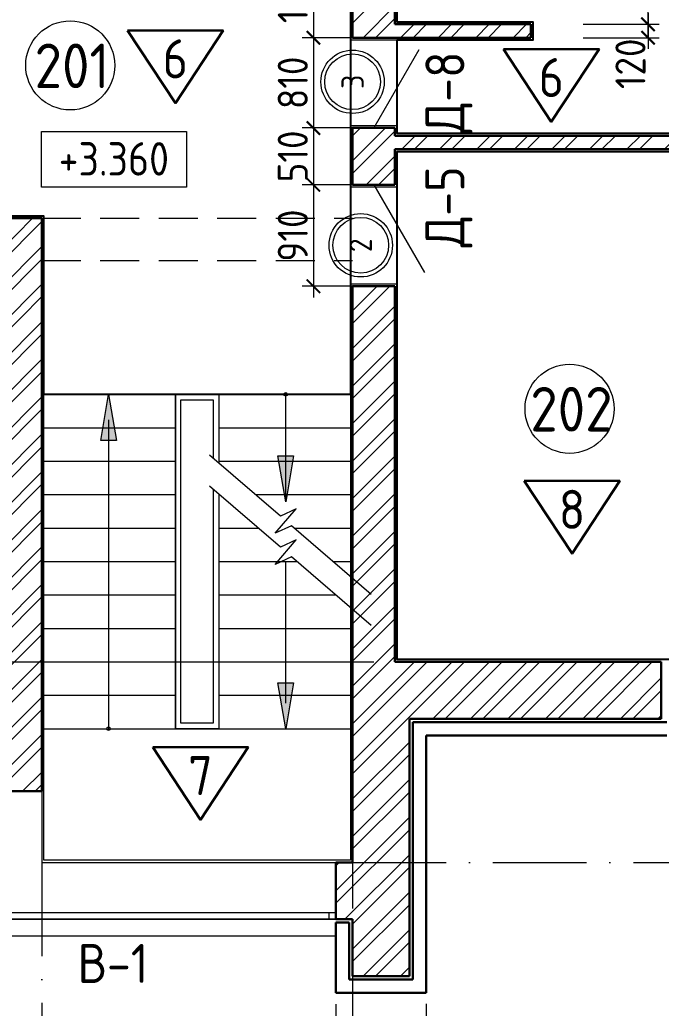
# Model space of a CAD drawing. Header units: millimetres. Extents: x 854812 to 1164625, y 589925 to 823301.
# Drawn here: x 1020509 to 1026265, y 689457 to 698326 of the extents above; entities that cross this region are included whole.
import ezdxf
from ezdxf.enums import TextEntityAlignment as Align

# ---------------------------------------------------------------- set-up
doc = ezdxf.new("R2010")
doc.units = ezdxf.units.MM
for name, pattern in [('ACAD_ISO10W100', [18, 12, -3, 0, -3]), ('JIS_08_15', [17.25, 15, -0.75, 0.75, -0.75]), ('НЕВИДИМАЯX2', [0.75, 0.5, -0.25])]:
    doc.linetypes.add(name, pattern=pattern)
doc.layers.get('Defpoints').update_dxf_attribs({"color": 40})
for name, color, linetype, lineweight in [('АР_Марка_двери', 13, 'Continuous', 9), ('АР_Отделка_трапы-лотки', 133, 'Continuous', 13), ('АР_Штрих_материалы', 27, 'Continuous', 9), ('ДВЕРИ', 184, 'Continuous', 18), ('окна', 132, 'Continuous', 18), ('оси', 50, 'JIS_08_15', 9), ('размеры', 215, 'Continuous', 13), ('стены', 172, 'Continuous', 30), ('текст', 7, 'Continuous', 13), ('УКАЗАТЕЛЬ', 6, 'Continuous', 13), ('ФАСАД', 7, 'Continuous', 13)]:
    doc.layers.add(name, color=color, linetype=linetype, lineweight=lineweight)
doc.styles.add('arial', font='isocpeur.ttf')
doc.styles.add('GOST 2.304', font='isocpeur.ttf', dxfattribs={"width": 0.9})
doc.dimstyles.new('1', dxfattribs={"dimscale": 100, "dimtxt": 2.7, "dimasz": 1.2, "dimexe": 1, "dimexo": 1, "dimgap": 0.5, "dimtad": 1, "dimdec": 0, "dimzin": 0, "dimdsep": 46, "dimtxsty": 'GOST 2.304', "dimblk": 'ARCHTICK', "dimcen": 0.09, "dimdle": 1, "dimclrd": 256, "dimclre": 256, "dimclrt": 7, "dimadec": 0, "dimazin": 0, "dimtfac": 1, "dimtdec": 0, "dimtmove": 1, "dimatfit": 3, "dimldrblk": 'ARCHTICK', "dimfxl": 100, "dimtolj": 1, "dimtzin": 0, "dimlwd": 5, "dimlwe": 5, "dimarcsym": 1})

# ---------------------------------------------------------------- blocks, each defined once
blk = doc.blocks.new('_ArchTick')
at = {"color": 0, "linetype": 'ByBlock', "const_width": 0.15}
blk.add_lwpolyline([(-0.5, -0.5), (0.5, 0.5)], dxfattribs=at)
blk = doc.blocks.new('*D637')
at = {"layer": 'Defpoints', "color": 0, "ltscale": 0.1}
for p in [(1023688.1, 699765.3), (1023143.8, 698164.9), (1024102.1, 698164.9)]:
    blk.add_point(p, dxfattribs=at)
at = {"layer": 'размеры', "lineweight": 5, "ltscale": 0.1}
for p, q in [((1023143.8, 699865.3), (1023143.8, 698064.9)), ((1023588.1, 699765.3), (1023043.8, 699765.3)), ((1024002.1, 698164.9), (1023043.8, 698164.9))]:
    blk.add_line(p, q, dxfattribs=at)
at = {"layer": 'размеры', "lineweight": 5, "ltscale": 0.1, "xscale": 120, "yscale": 120, "zscale": 120}
for p, rotation in [((1023143.8, 699765.3), 90), ((1023143.8, 698164.9), 270)]:
    blk.add_blockref('_ArchTick', p, dxfattribs=dict(at, rotation=rotation))
at = {"layer": 'размеры', "color": 7, "ltscale": 0.1, "insert": (1022958.8, 698610.7), "char_height": 270, "attachment_point": 5, "rotation": 90, "style": 'GOST 2.304'}
blk.add_mtext('\\A1;1600', dxfattribs=at)
blk = doc.blocks.new('*D638')
at = {"layer": 'Defpoints', "color": 0, "ltscale": 0.1}
for p in [(1024102.1, 698164.9), (1023143.8, 697354.9), (1023495.5, 697354.9)]:
    blk.add_point(p, dxfattribs=at)
at = {"layer": 'размеры', "lineweight": 5, "ltscale": 0.1}
for p, q in [((1023143.8, 698264.9), (1023143.8, 697254.9)), ((1024002.1, 698164.9), (1023043.8, 698164.9)), ((1023395.5, 697354.9), (1023043.8, 697354.9))]:
    blk.add_line(p, q, dxfattribs=at)
at = {"layer": 'размеры', "lineweight": 5, "ltscale": 0.1, "xscale": 120, "yscale": 120, "zscale": 120}
for p, rotation in [((1023143.8, 698164.9), 90), ((1023143.8, 697354.9), 270)]:
    blk.add_blockref('_ArchTick', p, dxfattribs=dict(at, rotation=rotation))
at = {"layer": 'размеры', "color": 7, "ltscale": 0.1, "insert": (1022958.8, 697759.9), "char_height": 270, "attachment_point": 5, "rotation": 90, "style": 'GOST 2.304'}
blk.add_mtext('\\A1;810', dxfattribs=at)
blk = doc.blocks.new('*D639')
at = {"layer": 'Defpoints', "color": 0, "ltscale": 0.1}
for p in [(1023688.1, 697354.9), (1023143.8, 696844.9), (1023688.1, 696844.9)]:
    blk.add_point(p, dxfattribs=at)
at = {"layer": 'размеры', "lineweight": 5, "ltscale": 0.1}
for p, q in [((1023143.8, 697454.9), (1023143.8, 696744.9)), ((1023588.1, 697354.9), (1023043.8, 697354.9)), ((1023588.1, 696844.9), (1023043.8, 696844.9))]:
    blk.add_line(p, q, dxfattribs=at)
at = {"layer": 'размеры', "lineweight": 5, "ltscale": 0.1, "xscale": 120, "yscale": 120, "zscale": 120}
for p, rotation in [((1023143.8, 697354.9), 90), ((1023143.8, 696844.9), 270)]:
    blk.add_blockref('_ArchTick', p, dxfattribs=dict(at, rotation=rotation))
at = {"layer": 'размеры', "color": 7, "ltscale": 0.1, "insert": (1022958.8, 697099.9), "char_height": 270, "attachment_point": 5, "rotation": 90, "style": 'GOST 2.304'}
blk.add_mtext('\\A1;510', dxfattribs=at)
blk = doc.blocks.new('*D640')
at = {"layer": 'Defpoints', "color": 0, "ltscale": 0.1}
for p in [(1023688.1, 696844.9), (1023143.8, 695934.9), (1023688.1, 695934.9)]:
    blk.add_point(p, dxfattribs=at)
at = {"layer": 'размеры', "lineweight": 5, "ltscale": 0.1}
for p, q in [((1023143.8, 696944.9), (1023143.8, 695834.9)), ((1023588.1, 696844.9), (1023043.8, 696844.9)), ((1023588.1, 695934.9), (1023043.8, 695934.9))]:
    blk.add_line(p, q, dxfattribs=at)
at = {"layer": 'размеры', "lineweight": 5, "ltscale": 0.1, "xscale": 120, "yscale": 120, "zscale": 120}
for p, rotation in [((1023143.8, 696844.9), 90), ((1023143.8, 695934.9), 270)]:
    blk.add_blockref('_ArchTick', p, dxfattribs=dict(at, rotation=rotation))
at = {"layer": 'размеры', "color": 7, "ltscale": 0.1, "insert": (1022958.8, 696389.9), "char_height": 270, "attachment_point": 5, "rotation": 90, "style": 'GOST 2.304'}
blk.add_mtext('\\A1;910', dxfattribs=at)
blk = doc.blocks.new('*D675')
at = {"layer": 'Defpoints', "color": 0, "ltscale": 0.1}
for p in [(1025464.4, 698284.9), (1025464.4, 698164.9), (1026146.9, 698164.9)]:
    blk.add_point(p, dxfattribs=at)
at = {"layer": 'размеры', "lineweight": 5, "ltscale": 0.1}
for p, q in [((1026146.9, 698384.9), (1026146.9, 698064.9)), ((1025564.4, 698284.9), (1026246.9, 698284.9)), ((1025564.4, 698164.9), (1026246.9, 698164.9))]:
    blk.add_line(p, q, dxfattribs=at)
at = {"layer": 'размеры', "lineweight": 5, "ltscale": 0.1, "xscale": 120, "yscale": 120, "zscale": 120}
for p, rotation in [((1026146.9, 698284.9), 90), ((1026146.9, 698164.9), 270)]:
    blk.add_blockref('_ArchTick', p, dxfattribs=dict(at, rotation=rotation))
at = {"layer": 'размеры', "color": 7, "ltscale": 0.1, "insert": (1025989.3, 697930.5), "char_height": 270, "attachment_point": 5, "rotation": 90, "style": 'GOST 2.304'}
blk.add_mtext('\\A1;120', dxfattribs=at)
blk = doc.blocks.new('*D657')
at = {"layer": 'Defpoints', "color": 0, "lineweight": 50, "ltscale": 0.1}
for p in [(1023345.5, 689595.1), (1020195.5, 689218), (1023345.5, 688139.5)]:
    blk.add_point(p, dxfattribs=at)
at = {"layer": 'размеры', "lineweight": 5, "ltscale": 0.1}
for p, q in [((1023345.5, 689495.1), (1023345.5, 688039.5)), ((1020195.5, 689118), (1020195.5, 688039.5)), ((1020095.5, 688139.5), (1023445.5, 688139.5))]:
    blk.add_line(p, q, dxfattribs=at)
at = {"layer": 'размеры', "lineweight": 5, "ltscale": 0.1, "xscale": 120, "yscale": 120, "zscale": 120, "rotation": 180}
blk.add_blockref('_ArchTick', (1020195.5, 688139.5), dxfattribs=at)
at = {"layer": 'размеры', "lineweight": 5, "ltscale": 0.1, "xscale": 120, "yscale": 120, "zscale": 120}
blk.add_blockref('_ArchTick', (1023345.5, 688139.5), dxfattribs=at)
at = {"layer": 'размеры', "color": 7, "ltscale": 0.1, "insert": (1021545.7, 688324.5), "char_height": 270, "attachment_point": 5, "style": 'GOST 2.304'}
blk.add_mtext('\\A1;3150', dxfattribs=at)
blk = doc.blocks.new('*D659')
at = {"layer": 'Defpoints', "color": 0, "lineweight": 50, "ltscale": 0.1}
for p in [(1024155.5, 689595.3), (1023345.5, 688571.6), (1023345.5, 688139.5)]:
    blk.add_point(p, dxfattribs=at)
at = {"layer": 'размеры', "lineweight": 5, "ltscale": 0.1}
for p, q in [((1024155.5, 689495.3), (1024155.5, 688039.5)), ((1023345.5, 688471.6), (1023345.5, 688039.5)), ((1024255.5, 688139.5), (1023245.5, 688139.5))]:
    blk.add_line(p, q, dxfattribs=at)
at = {"layer": 'размеры', "lineweight": 5, "ltscale": 0.1, "xscale": 120, "yscale": 120, "zscale": 120, "rotation": 180}
blk.add_blockref('_ArchTick', (1023345.5, 688139.5), dxfattribs=at)
at = {"layer": 'размеры', "lineweight": 5, "ltscale": 0.1, "xscale": 120, "yscale": 120, "zscale": 120}
blk.add_blockref('_ArchTick', (1024155.5, 688139.5), dxfattribs=at)
at = {"layer": 'размеры', "color": 7, "ltscale": 0.1, "insert": (1023750.5, 688324.5), "char_height": 270, "attachment_point": 5, "style": 'GOST 2.304'}
blk.add_mtext('\\A1;810', dxfattribs=at)
blk = doc.blocks.new('*D688')
at = {"layer": 'Defpoints', "color": 0, "ltscale": 0.1}
for p in [(1025464.4, 699094.9), (1026146.9, 699094.9), (1025464.4, 698284.9)]:
    blk.add_point(p, dxfattribs=at)
at = {"layer": 'размеры', "lineweight": 5, "ltscale": 0.1}
for p, q in [((1026146.9, 698184.9), (1026146.9, 699194.9)), ((1025564.4, 699094.9), (1026246.9, 699094.9)), ((1025564.4, 698284.9), (1026246.9, 698284.9))]:
    blk.add_line(p, q, dxfattribs=at)
at = {"layer": 'размеры', "lineweight": 5, "ltscale": 0.1, "xscale": 120, "yscale": 120, "zscale": 120}
for p, rotation in [((1026146.9, 699094.9), 90), ((1026146.9, 698284.9), 270)]:
    blk.add_blockref('_ArchTick', p, dxfattribs=dict(at, rotation=rotation))
at = {"layer": 'размеры', "color": 7, "ltscale": 0.1, "insert": (1025961.9, 698748.9), "char_height": 270, "attachment_point": 5, "rotation": 90, "style": 'GOST 2.304'}
blk.add_mtext('\\A1;810', dxfattribs=at)
blk = doc.blocks.new('номер помещения')
at = {"ltscale": 0.13}
blk.add_circle((0, 0), 450, dxfattribs=at)
at = {"ltscale": 0.13, "style": 'arial'}
blk.add_attdef('№', text='', height=250, dxfattribs=at).set_placement((0, 0), align=Align.MIDDLE_CENTER)

msp = doc.modelspace()

# ---------------------------------------------------------------- hatches: boundary and pattern name
at = {"layer": 'АР_Штрих_материалы', "ltscale": 100}
h = msp.add_hatch(dxfattribs=at)
h.set_pattern_fill('ANSI32', color=256, scale=25, style=0)
h.set_pattern_definition([(45, (51302.94, 0), (-168.3798, 168.3798), []), (45, (51415.2, 0), (-168.3798, 168.3798), [])])
h.paths.add_polyline_path([(1016595.5, 697505.3), (1016085.5, 697505.3), (1016085.5, 691545.1), (1016595.5, 691545.1), (1016595.5, 692055.1), (1017445.5, 692055.1), (1017445.5, 692565.1), (1016595.5, 692565.1), (1016595.5, 694735.1), (1016475.2, 694735.1), (1016335.2, 694735.1), (1016335.2, 694875.1), (1016475.2, 694875.1), (1016595.5, 694875.1), (1016595.5, 695005.1), (1016595.5, 695255.1), (1016475.2, 695255.1), (1016335.2, 695255.1), (1016335.2, 695395.1), (1016475.2, 695395.1), (1016595.5, 695395.1)])
h.paths.add_polyline_path([(1016335.2, 695135.1), (1016475.2, 695135.1), (1016475.2, 694995.1), (1016335.2, 694995.1)], flags=16)
edge = h.paths.add_edge_path()
edge.add_ellipse((1020198, 694530.6), major_axis=(-0.1, 300), ratio=0.95522, start_angle=0, end_angle=206.38394)
edge.add_line((1020325.5, 694261.9), (1020325.5, 694199.4))
edge.add_ellipse((1020198.2, 693930.6), major_axis=(-0.1, 300), ratio=0.95522, start_angle=333.59626, end_angle=333.62066, ccw=False)
edge.add_line((1020325.6, 694199.3), (1020325.8, 693661.9))
edge.add_ellipse((1020198.2, 693930.6), major_axis=(-0.1, 300), ratio=0.95522, start_angle=180, end_angle=206.33976)
edge.add_line((1020325.5, 693661.7), (1020325.5, 693630.6))
edge.add_line((1020325.5, 693630.6), (1020325.5, 692565.1))
edge.add_line((1020325.5, 692565.1), (1019345.5, 692565.1))
edge.add_line((1019345.5, 692565.1), (1019345.5, 692055.1))
edge.add_line((1019345.5, 692055.1), (1020195.5, 692055.1))
edge.add_line((1020195.5, 692055.1), (1020195.5, 691405))
edge.add_line((1020195.5, 691405), (1020705.5, 691405))
edge.add_line((1020705.5, 691405), (1020705.5, 694365.1))
edge.add_line((1020705.5, 694365.1), (1020325.5, 694365.1))
edge.add_line((1020325.5, 694365.1), (1020325.6, 694261.9))
edge = h.paths.add_edge_path()
edge.add_ellipse((1020198, 694530.6), major_axis=(-0.1, 300), ratio=0.95522, start_angle=333.59626, end_angle=359.96388)
edge.add_line((1020198.1, 694830.6), (1020197.9, 694830.6))
edge.add_ellipse((1020198, 694530.6), major_axis=(-0.1, 300), ratio=0.95522, start_angle=0, end_angle=206.38394)
edge.add_line((1020325.5, 694261.9), (1020325.5, 694799.3))
edge.add_ellipse((1020198, 694530.6), major_axis=(-0.1, 300), ratio=0.95522, start_angle=333.59626, end_angle=359.96388, ccw=False)
edge.add_line((1020325.4, 694799.3), (1020325.5, 694365.1))
edge.add_line((1020325.5, 694365.1), (1020705.5, 694365.1))
edge.add_line((1020705.5, 694365.1), (1020705.5, 696545.1))
edge.add_line((1020705.5, 696545.1), (1020325.5, 696545.1))
edge.add_line((1020325.5, 696545.1), (1020195.5, 696545.1))
edge.add_line((1020195.5, 696545.1), (1020195.5, 696425.1))
edge.add_line((1020195.5, 696425.1), (1020325.5, 696425.1))
edge.add_line((1020325.5, 696425.1), (1020325.5, 694365.1))
edge.add_line((1020325.5, 694365.1), (1020325.5, 694365.1))
edge.add_line((1020325.5, 694365.1), (1020325.4, 694799.3))
edge = h.paths.add_edge_path(flags=16)
edge.add_line((1020313.4, 694760.8), (1020313.5, 694530.6))
edge.add_line((1020313.5, 694530.6), (1020313.5, 694300.4))
edge.add_ellipse((1020291.5, 694300.3), major_axis=(15.6, 15.6), ratio=1, start_angle=242.77843, end_angle=315.27124, ccw=False)
edge.add_ellipse((1020197.6, 694530.5), major_axis=(276.2, 8.2), ratio=0.976714, start_angle=178.26503, end_angle=289.68356, ccw=False)
edge.add_ellipse((1020197.6, 694530.6), major_axis=(-276.2, 8.1), ratio=0.976714, start_angle=-109.68356, end_angle=1.73497, ccw=False)
edge.add_ellipse((1020291.4, 694760.9), major_axis=(15.6, -15.6), ratio=1, start_angle=44.76657, end_angle=117.25939, ccw=False)
h.paths.add_polyline_path([(1019385.5, 696545.1), (1019285.5, 696545.1), (1019285.5, 697575.1), (1019165.5, 697575.1), (1019165.5, 696545.1), (1016595.5, 696545.1), (1016595.5, 696425.1), (1017595.5, 696425.1), (1017595.5, 696425.1), (1019385.5, 696425.1)])
h.paths.add_polyline_path([(1017715.5, 696425.1), (1017595.5, 696425.1), (1017595.5, 695125.1), (1017535.5, 695125.1), (1017535.5, 695005.1), (1017715.5, 695005.1)])
h.paths.add_polyline_path([(1016725.5, 695125.1), (1016595.5, 695125.1), (1016595.5, 695005.1), (1016725.5, 695005.1)], flags=17)
h.paths.add_polyline_path([(1028375.5, 699765.3), (1024855.5, 699765.3), (1024605.5, 699765.3), (1023495.5, 699765.3), (1023495.5, 698164.9), (1025095.5, 698164.9), (1025095.5, 698284.9), (1023875.5, 698284.9), (1023875.5, 699385.1), (1024445.5, 699385.2), (1024445.5, 699505.4), (1024445.5, 699645.4), (1024585.5, 699645.4), (1024585.5, 699505.4), (1024585.5, 699385.2), (1024975.5, 699385.3), (1024975.5, 699094.9), (1025095.5, 699094.9), (1025095.5, 699385.3), (1025485.5, 699385.3), (1025485.5, 699505.4), (1025485.5, 699645.4), (1025625.5, 699645.4), (1025625.5, 699505.4), (1025625.5, 699385.3), (1027715.5, 699385.3), (1027715.5, 698505.3), (1028225.5, 698505.3), (1028225.5, 699385.1), (1028375.5, 699385.1)])
h.paths.add_polyline_path([(1023875.5, 695934.9), (1023495.5, 695934.9), (1023495.5, 694365.1), (1023875.5, 694365.1)])
h.paths.add_polyline_path([(1024855.5, 704165.3), (1024605.5, 704165.3), (1024605.5, 700935.3), (1024855.5, 700935.3)])
h.paths.add_polyline_path([(1023565.5, 701055.3), (1022395.5, 701055.3), (1022395.5, 701485.3), (1021707.8, 701485.3), (1021698.5, 701365.3), (1022275.5, 701365.3), (1022275.5, 700835.4), (1022395.5, 700835.4), (1022395.5, 700935.3), (1023565.5, 700935.3)])
h.paths.add_polyline_path([(1021707.8, 701485.3), (1020705.5, 701485.3), (1020705.5, 701365.3), (1021698.5, 701365.3)])
h.paths.add_polyline_path([(1022395.5, 700025.4), (1022275.5, 700025.4), (1022275.5, 699765.4), (1021095.5, 699765.3), (1021095.5, 699645.5), (1022395.5, 699645.5)])
h.paths.add_polyline_path([(1024605.5, 701055.3), (1024475.5, 701055.3), (1024475.5, 700935.3), (1024605.5, 700935.3)])
h.paths.add_polyline_path([(1024855.5, 700025.3), (1024605.5, 700025.3), (1024605.5, 699765.3), (1024855.5, 699765.3)])
h.paths.add_polyline_path([(1024065.5, 706475.3), (1023915.5, 706475.3), (1023915.5, 706985.3), (1023405.5, 706985.3), (1023405.5, 706475.3), (1023255.5, 706475.3), (1023255.5, 705965.3), (1024065.5, 705965.3)])
h.paths.add_polyline_path([(1028225.5, 693345.8), (1027715.5, 693345.8), (1027715.5, 692565.1), (1027565.5, 692565.1), (1027565.5, 692055.1), (1027715.5, 692055.1), (1027715.5, 691545.1), (1028225.5, 691545.1)])
edge = h.paths.add_edge_path()
edge.add_line((1027715.5, 694545.8), (1028225.5, 694545.8))
edge.add_line((1028225.5, 694545.8), (1028225.5, 697505.3))
edge.add_line((1028225.5, 697505.3), (1027715.5, 697505.3))
edge.add_line((1027715.5, 697505.3), (1027715.5, 697285.3))
edge.add_line((1027715.5, 697285.3), (1025037.9, 697285.3))
edge.add_arc((1024973.9, 697680.2), 400, 260.8044, 279.1956, ccw=False)
edge.add_line((1024910, 697285.3), (1023875.5, 697285.3))
edge.add_line((1023875.5, 697285.3), (1023875.5, 697354.9))
edge.add_line((1023875.5, 697354.9), (1023495.5, 697354.9))
edge.add_line((1023495.5, 697354.9), (1023495.5, 696844.9))
edge.add_line((1023495.5, 696844.9), (1023875.5, 696844.9))
edge.add_line((1023875.5, 696844.9), (1023875.5, 697165.3))
edge.add_line((1023875.5, 697165.3), (1027715.5, 697165.3))
edge.add_line((1027715.5, 697165.3), (1027715.5, 694545.8))
h.paths.add_polyline_path([(1023345.5, 690765.1), (1023345.5, 690255.1), (1023495.5, 690255.1), (1023495.5, 689745.1), (1024005.5, 689745.1), (1024005.5, 692055.1), (1026265.5, 692055.1), (1026265.5, 692565.1), (1023875.5, 692565.1), (1023875.5, 694365.1), (1023495.5, 694365.1), (1023495.5, 690765.1)])
at = {"layer": 'текст', "ltscale": 0.1}
h = msp.add_hatch(color=7, dxfattribs=at)
h.dxf.hatch_style = 1
h.paths.add_polyline_path([(1021305.5, 694552.3), (1021234.8, 694552.3), (1021305.5, 694965.1), (1021376.1, 694552.3)])
h = msp.add_hatch(color=7, dxfattribs=at)
h.dxf.hatch_style = 1
h.paths.add_polyline_path([(1022895.5, 694413.9), (1022966.1, 694413.9), (1022895.5, 694001.1), (1022824.8, 694413.9)])
h = msp.add_hatch(color=7, dxfattribs=at)
h.dxf.hatch_style = 1
h.paths.add_polyline_path([(1022895.5, 692377.9), (1022966.1, 692377.9), (1022895.5, 691965.1), (1022824.8, 692377.9)])

# ---------------------------------------------------------------- linework, layer by layer
at = {"layer": 'Defpoints', "ltscale": 0.1}
for points in [[(1021115.5, 699625.5), (1022415.5, 699625.5), (1022415.5, 700915.3), (1024585.5, 700915.3), (1024585.5, 699785.3), (1023475.5, 699785.3), (1023475.5, 694965.1), (1020725.5, 694965.1), (1020725.5, 696565.1), (1020175.5, 696565.1), (1019305.5, 696565.1), (1019305.5, 699365.3), (1021115.5, 699365.3)], [(1025115.5, 699365.3), (1027695.5, 699365.3), (1027695.5, 697305.3), (1023895.5, 697305.3), (1023895.5, 698144.9), (1025115.5, 698144.9), (1025115.5, 698304.9), (1023895.5, 698304.9), (1023895.5, 699365.1), (1024955.5, 699365.3), (1024955.5, 699074.9), (1025115.5, 699074.9)], [(1027695.5, 692585.1), (1023895.5, 692585.1), (1023895.5, 697145.3), (1027695.5, 697145.3)]]:
    msp.add_lwpolyline(points, close=True, dxfattribs=at)
at = {"layer": 'АР_Марка_двери', "ltscale": 0.13}
for centre in [(1023495.5, 697769.3), (1023568.7, 696302.4)]:
    msp.add_circle(centre, 284.4, dxfattribs=at)
at = {"layer": 'АР_Отделка_трапы-лотки', "ltscale": 0.1}
for p, q in [((1023895.5, 697374.9), (1023475.5, 697374.9)), ((1023895.5, 696824.9), (1023475.5, 696824.9)), ((1023895.5, 695954.9), (1023475.5, 695954.9))]:
    msp.add_line(p, q, dxfattribs=at)
for points in [[(1024585.5, 700045.3), (1024585.5, 699785.3), (1023475.5, 699785.3), (1023475.5, 698144.9)], [(1023475.5, 698144.9), (1025115.5, 698144.9), (1025115.5, 698304.9), (1023895.5, 698304.9), (1023895.5, 699365.1), (1024955.5, 699365.3), (1024955.5, 699074.9), (1025115.5, 699074.9), (1025115.5, 699365.3), (1027695.5, 699365.3), (1027695.5, 697305.3), (1023895.5, 697305.3), (1023895.5, 697374.9)], [(1023475.5, 697374.9), (1023475.5, 696824.9)], [(1023895.5, 696824.9), (1023895.5, 697145.3), (1027695.5, 697145.3), (1027695.5, 692585.1), (1023895.5, 692585.1), (1023895.5, 695954.9)], [(1023475.5, 695954.9), (1023475.5, 690785.1), (1020725.5, 690785.1), (1020725.5, 696565.1), (1020325.5, 696565.1), (1020175.5, 696565.1)]]:
    msp.add_lwpolyline(points, dxfattribs=at)
at = {"layer": 'ДВЕРИ', "ltscale": 0.1}
for p, q in [((1024090.5, 698056.4), (1023685.5, 697354.9)), ((1023685.5, 696844.9), (1024140.5, 696056.8))]:
    msp.add_line(p, q, dxfattribs=at)
at = {"layer": 'окна', "ltscale": 0.1}
for p, q in [((1020705.5, 691405), (1020705.5, 690765.1)), ((1020705.5, 690765.1), (1023345.5, 690765.1)), ((1023345.5, 690256.3, 0), (1020195.5, 690256.3)), ((1020195.5, 690256.3), (1023345.5, 690256.3, 0)), ((1023345.5, 690105.1), (1020045.5, 690105.1))]:
    msp.add_line(p, q, dxfattribs=at)
for points in [[(1020195.5, 690316.3), (1023345.5, 690316.3), (1023345.5, 690256.3), (1020195.5, 690256.3)], [(1023345.5, 690316.3), (1023345.5, 690256.3), (1023285.5, 690256.3), (1023285.5, 690316.3)]]:
    msp.add_lwpolyline(points, close=True, dxfattribs=at)
at = {"layer": 'оси', "color": 7, "linetype": 'ACAD_ISO10W100', "ltscale": 70}
for p, q in [((1020325.5, 692565.1), (1033992.5, 692565.1)), ((1023495.5, 691190.8), (1023495.5, 685339.5)), ((1020705.5, 690765.1), (1020705.5, 685339.5)), ((1023495.5, 690765.1), (1033992.5, 690765.1))]:
    msp.add_line(p, q, dxfattribs=at)
at = {"layer": 'стены', "ltscale": 0.1}
for p, q in [((1023495.5, 699765.3), (1023495.5, 698164.9)), ((1023875.5, 699385.1), (1023875.5, 698284.9)), ((1025095.5, 698284.9), (1023875.5, 698284.9)), ((1025095.5, 698284.9), (1025095.5, 698164.9)), ((1025095.5, 698164.9), (1023495.5, 698164.9)), ((1023495.5, 697354.9), (1023495.5, 696844.9)), ((1023875.5, 697354.9), (1023495.5, 697354.9)), ((1023875.5, 697354.9), (1023495.5, 697354.9)), ((1023875.5, 697354.9), (1023875.5, 697285.3)), ((1027715.5, 697285.3), (1023875.5, 697285.3)), ((1027715.5, 697165.3), (1023875.5, 697165.3)), ((1023875.5, 697165.3), (1023875.5, 696844.9)), ((1023875.5, 696844.9), (1023495.5, 696844.9)), ((1020325.5, 696545.1), (1020705.5, 696545.1)), ((1020705.5, 696545.1), (1020705.5, 691405)), ((1023495.5, 695934.9), (1023495.5, 690765.1)), ((1023875.5, 695934.9), (1023495.5, 695934.9)), ((1023875.5, 695934.9), (1023875.5, 692565.1)), ((1026265.5, 692565.1), (1023875.5, 692565.1)), ((1026265.5, 692565.1), (1026265.5, 692055.1)), ((1024005.5, 692055.1), (1024005.5, 689745.3)), ((1026265.5, 692055.1), (1024005.5, 692055.1)), ((1024035.5, 692025.1), (1024035.5, 689715.3)), ((1026315.5, 692025.1), (1024035.5, 692025.1)), ((1024155.5, 691905.1), (1024155.5, 689595.3)), ((1026315.5, 691905.1), (1024155.5, 691905.1)), ((1020705.5, 691405), (1020195.5, 691405)), ((1023345.5, 690765.1), (1023495.5, 690765.1)), ((1023345.5, 690765.1, 0), (1023345.5, 690255.1, 0)), ((1023345.5, 690255.1), (1023495.5, 690255.1)), ((1023495.5, 690255.1), (1023495.5, 689745.3)), ((1023345.5, 690225.1), (1023345.5, 689595.1)), ((1023345.5, 690225.1, 0), (1023465.5, 690225.1)), ((1023465.5, 690225.1), (1023465.5, 689715.1)), ((1024035.5, 689715.1), (1023465.5, 689715.1)), ((1024005.5, 689745.1), (1023495.5, 689745.1)), ((1024155.5, 689595.1), (1023345.5, 689595.1))]:
    msp.add_line(p, q, dxfattribs=at)
at = {"layer": 'стены', "linetype": 'Continuous', "ltscale": 100}
for points in [[(1021476.8, 698230.2), (1022333.2, 698230.2), (1021905, 697578.5), (1021476.8, 698230.2)], [(1024850.7, 698062.5), (1025707, 698062.5), (1025278.8, 697410.8), (1024850.7, 698062.5)], [(1025036.8, 694187.8), (1025893.2, 694187.8), (1025465, 693536.1), (1025036.8, 694187.8)], [(1021702, 691800), (1022558.3, 691800), (1022130.2, 691148.3), (1021702, 691800)]]:
    msp.add_lwpolyline(points, dxfattribs=at)
at = {"layer": 'стены', "color": 7, "linetype": 'Continuous', "lineweight": 9}
msp.add_lwpolyline([(1020703.5, 697323.8), (1022003.5, 697323.8), (1022003.5, 696823.8), (1020703.5, 696823.8), (1020703.5, 697323.8)], close=True, dxfattribs=at)
at = {"layer": 'текст', "color": 7, "ltscale": 0.1}
for points in [[(1021305.5, 694552.3), (1021234.8, 694552.3), (1021305.5, 694965.1), (1021376.1, 694552.3)], [(1022895.5, 694413.9), (1022966.1, 694413.9), (1022895.5, 694001.1), (1022824.8, 694413.9)], [(1022895.5, 692377.9), (1022966.1, 692377.9), (1022895.5, 691965.1), (1022824.8, 692377.9)]]:
    msp.add_lwpolyline(points, close=True, dxfattribs=at)
for points in [[(1022895.5, 694001.1), (1022895.5, 694965.1)], [(1021305.5, 694736.2), (1021305.5, 691965.1)], [(1022895.5, 692193.9), (1022895.5, 693465.1)]]:
    msp.add_lwpolyline(points, dxfattribs=at)
at = {"layer": 'текст', "color": 7}
for centre in [(1020961.8, 697916.6), (1025443, 694835.8)]:
    msp.add_circle(centre, 400, dxfattribs=at)
at = {"layer": 'текст', "color": 7, "ltscale": 0.1}
for centre in [(1022895.5, 694965.1), (1021305.5, 691965.1)]:
    msp.add_circle(centre, 15.9, dxfattribs=at)
at = {"layer": 'УКАЗАТЕЛЬ', "ltscale": 0.1}
for p, q in [((1020705.5, 694965.1), (1021905.5, 694965.1)), ((1020705.5, 694965.1), (1022295.5, 694965.1)), ((1021905.5, 694965.1), (1021905.5, 691965.1)), ((1022295.5, 694965.1), (1022295.5, 694948.4)), ((1022295.5, 694965.1), (1023495.5, 694965.1)), ((1021955.5, 694915.1), (1022245.5, 694915.1)), ((1020705.5, 694665.1), (1021905.5, 694665.1)), ((1022295.5, 694665.1), (1022301.1, 694665.1)), ((1022295.5, 694665.1), (1023495.5, 694665.1)), ((1020705.5, 694365.1), (1021905.5, 694365.1)), ((1022295.5, 694365.1), (1023495.5, 694365.1)), ((1022840.9, 694365.1), (1022902, 694365.1)), ((1020705.5, 694065.1), (1021905.5, 694065.1)), ((1022295.5, 694069.9), (1022295.5, 691965.1)), ((1022295.5, 694065.1), (1022301.1, 694065.1)), ((1022624.6, 694065.1), (1023495.5, 694065.1)), ((1020705.5, 693765.1), (1021905.5, 693765.1)), ((1022295.5, 693765.1), (1022649.5, 693765.1)), ((1022973, 693765.1), (1023495.5, 693765.1)), ((1020705.5, 693465.1), (1021905.5, 693465.1)), ((1022295.5, 693465.1), (1022998, 693465.1)), ((1023321.4, 693465.1), (1023495.5, 693465.1)), ((1020705.5, 693165.1), (1021905.5, 693165.1)), ((1022295.5, 693165.1), (1023346.4, 693165.1)), ((1020705.5, 692865.1), (1021905.5, 692865.1)), ((1022295.5, 692865.1), (1023495.5, 692865.1)), ((1020705.5, 692565.1), (1021905.5, 692565.1)), ((1022295.5, 692565.1), (1023495.5, 692565.1)), ((1020705.5, 692265.1), (1021905.5, 692265.1)), ((1022295.5, 692265.1), (1023495.5, 692265.1)), ((1020705.5, 691965.1), (1023495.5, 691965.1))]:
    msp.add_line(p, q, dxfattribs=at)
for points in [[(1022295.5, 694069.9), (1022295.5, 691965.1), (1021905.5, 691965.1), (1021905.5, 694965.1)], [(1022295.5, 694965.1), (1022295.5, 694348.4)], [(1022245.5, 694113), (1022245.5, 692015.1), (1021955.5, 692015.1), (1021955.5, 694915.1)], [(1022245.5, 694915.1), (1022245.5, 694391.5)]]:
    msp.add_lwpolyline(points, dxfattribs=at)
at = {"layer": 'УКАЗАТЕЛЬ'}
for points in [[(1023663.2, 693170.7), (1022948.2, 693786.4), (1022800.7, 693718.3), (1022990.3, 693938.5), (1022847.8, 693872.8), (1022211.5, 694420.7)], [(1023663.2, 692892.2), (1022948.2, 693507.9), (1022800.7, 693439.8), (1022990.3, 693660), (1022847.8, 693594.3), (1022211.5, 694142.2)]]:
    msp.add_lwpolyline(points, dxfattribs=at)
at = {"layer": 'ФАСАД', "color": 204, "linetype": 'НЕВИДИМАЯX2', "ltscale": 700}
for p, q in [((1020705.5, 696545.1), (1023495.5, 696545.1)), ((1020705.5, 696165.1), (1023495.5, 696165.1))]:
    msp.add_line(p, q, dxfattribs=at)

# ---------------------------------------------------------------- block references
at = {"layer": 'АР_Марка_двери', "ltscale": 0.13}
ref = msp.add_blockref('номер помещения', (1023495.5, 697769.3), dxfattribs=dict(at, xscale=0.5555555555555556, yscale=0.5555555555555556, zscale=0.5555555555555556, rotation=90))
ref.add_attrib('№', '3', dxfattribs={"layer": '0', "ltscale": 0.13, "height": 200, "rotation": 90, "style": 'GOST 2.304', "width": 0.9}).set_placement((1023495.5, 697769.3), align=Align.MIDDLE_CENTER)
ref = msp.add_blockref('номер помещения', (1023568.7, 696302.4), dxfattribs=dict(at, xscale=0.5555555555555556, yscale=0.5555555555555556, zscale=0.5555555555555556, rotation=90))
ref.add_attrib('№', '2', dxfattribs={"layer": '0', "ltscale": 0.13, "height": 200, "rotation": 90, "style": 'GOST 2.304', "width": 0.9}).set_placement((1023568.7, 696302.4), align=Align.MIDDLE_CENTER)

# ---------------------------------------------------------------- texts
at = {"layer": 'АР_Марка_двери', "linetype": 'Continuous', "lineweight": 15, "style": 'GOST 2.304', "width": 0.9}
for s, p in [('Д-8', (1024499.3, 697673.1)), ('Д-5', (1024499.3, 696646.8))]:
    msp.add_text(s, height=350, rotation=90, dxfattribs=at).set_placement(p, align=Align.CENTER)
msp.add_text('В-1', height=350, dxfattribs=at).set_placement((1021345.1, 689684.1), align=Align.CENTER)
at = {"layer": 'АР_Отделка_трапы-лотки', "ltscale": 100, "char_height": 350, "width": 1500, "attachment_point": 5, "style": 'GOST 2.304'}
for s, insert in [('6', (1021905, 697974.9)), ('6', (1025278.8, 697807.2)), ('8', (1025465, 693932.6)), ('7', (1022130.2, 691544.7))]:
    msp.add_mtext(s, dxfattribs=dict(at, insert=insert))
at = {"layer": 'стены', "color": 7, "linetype": 'Continuous', "insert": (1021847.9, 696927.9), "char_height": 300, "width": 1134.753, "attachment_point": 9, "style": 'arial'}
msp.add_mtext('{\\W0.87;+3.360}', dxfattribs=at)
at = {"layer": 'текст', "color": 7, "style": 'GOST 2.304', "width": 0.9}
for s, p in [('201', (1020977.9, 697712.5)), ('202', (1025459.2, 694631.6))]:
    msp.add_text(s, height=400, dxfattribs=at).set_placement(p, align=Align.CENTER)

# ---------------------------------------------------------------- dimensions: what is measured, and where the dimension line sits
at = {"layer": 'размеры', "ltscale": 0.1}
for base, p1, p2, picture, middle in [((1023143.8, 698164.9), (1023688.1, 699765.3), (1024102.1, 698164.9), '*D637', (1023143.8, 698610.7)), ((1026146.9, 699094.9), (1025464.4, 698284.9), (1025464.4, 699094.9), '*D688', (1026146.9, 698748.9)), ((1023143.8, 697354.9), (1024102.1, 698164.9), (1023495.5, 697354.9), '*D638', (1023143.8, 697759.9)), ((1023143.8, 696844.9), (1023688.1, 697354.9), (1023688.1, 696844.9), '*D639', (1023143.8, 697099.9))]:
    dim = msp.add_linear_dim(base=base, p1=p1, p2=p2, angle=90, dimstyle='1', dxfattribs=at)
    dim.commit()
    dim.dimension.update_dxf_attribs({"geometry": picture, "text_midpoint": middle, "dimtype": 160})
dim = msp.add_linear_dim(base=(1026146.9, 698164.9), p1=(1025464.4, 698284.9), p2=(1025464.4, 698164.9), angle=90, dimstyle='1', override={"dimtmove": 2}, dxfattribs=at)
dim.commit()
dim.dimension.update_dxf_attribs({"geometry": '*D675', "text_midpoint": (1025989.3, 697930.5), "dimtype": 160})
dim = msp.add_linear_dim(base=(1023143.8, 695934.9), p1=(1023688.1, 696844.9), p2=(1023688.1, 695934.9), angle=90, dimstyle='1', dxfattribs=at)
dim.commit()
dim.dimension.update_dxf_attribs({"geometry": '*D640', "text_midpoint": (1022958.8, 696389.9)})
dim = msp.add_linear_dim(base=(1023345.5, 688139.5), p1=(1020195.5, 689218), p2=(1023345.5, 689595.1), dimstyle='1', dxfattribs=at)
dim.commit()
dim.dimension.update_dxf_attribs({"geometry": '*D657', "text_midpoint": (1021545.7, 688139.5), "dimtype": 160})
dim = msp.add_linear_dim(base=(1023345.5, 688139.5), p1=(1024155.5, 689595.3), p2=(1023345.5, 688571.6), dimstyle='1', dxfattribs=at)
dim.commit()
dim.dimension.update_dxf_attribs({"geometry": '*D659', "text_midpoint": (1023750.5, 688324.5)})

doc.saveas('drawing.dxf')
